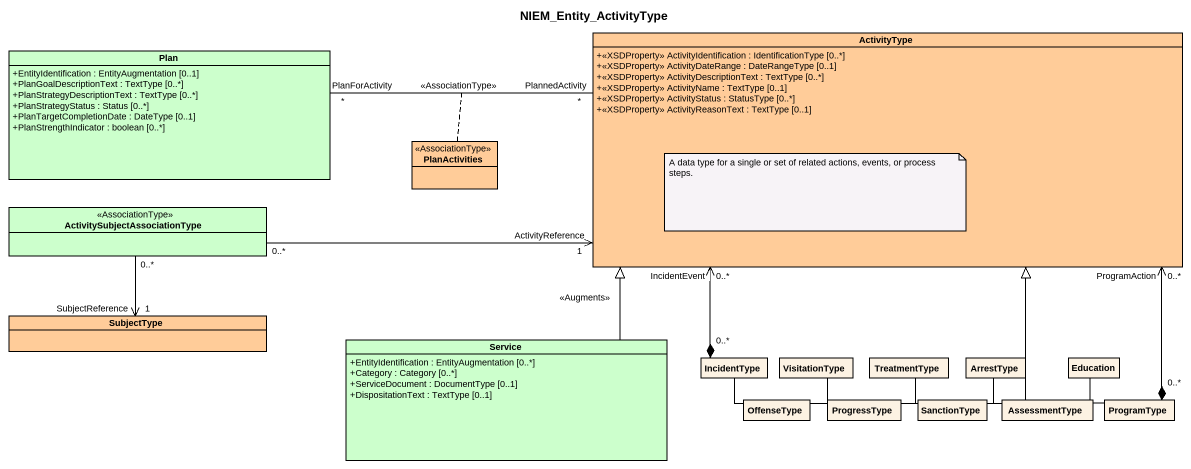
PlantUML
@startuml
title NIEM_Entity_ActivityType
hide circle
hide empty members
skinparam classAttributeIconSize 0
class ActivityType #FFCC99 {
  +<<XSDProperty>> ActivityIdentification : IdentificationType [0..*]
  +<<XSDProperty>> ActivityDateRange : DateRangeType [0..1]
  +<<XSDProperty>> ActivityDescriptionText : TextType [0..*]
  +<<XSDProperty>> ActivityName : TextType [0..1]
  +<<XSDProperty>> ActivityStatus : StatusType [0..*]
  +<<XSDProperty>> ActivityReasonText : TextType [0..1]
}
class Plan #CCFFCC {
  +EntityIdentification : EntityAugmentation [0..1]
  +PlanGoalDescriptionText : TextType [0..*]
  +PlanStrategyDescriptionText : TextType [0..*]
  +PlanStrategyStatus : Status [0..*]
  +PlanTargetCompletionDate : DateType [0..1]
  +PlanStrengthIndicator : boolean [0..*]
}
class PlanActivities <<AssociationType>> #FFCC99
class "ActivitySubjectAssociationType" as ActivitySubjectAssociationTy <<AssociationType>> #CCFFCC
class SubjectType #FFCC99
class Service #CCFFCC {
  +EntityIdentification : EntityAugmentation [0..*]
  +Category : Category [0..*]
  +ServiceDocument : DocumentType [0..1]
  +DispositationText : TextType [0..1]
}
class IncidentType
class VisitationType
class TreatmentType
class ArrestType
class Education
class OffenseType
class ProgressType
class SanctionType
class AssessmentType
class ProgramType
Plan "PlanForActivity\n*" -right- "PlannedActivity\n*" ActivityType : <<AssociationType>>
(Plan, ActivityType) .. PlanActivities
ActivitySubjectAssociationTy "0..*" -right-> "ActivityReference\n1" ActivityType
ActivitySubjectAssociationTy "0..*" --> "SubjectReference\n1" SubjectType
Service -up-|> ActivityType : <<Augments>>
IncidentType -up-|> ActivityType
IncidentType "0..*" *-up-> "IncidentEvent\n0..*" ActivityType
VisitationType -up-|> ActivityType
TreatmentType -up-|> ActivityType
ArrestType -up-|> ActivityType
Education -up-|> ActivityType
OffenseType -up-|> ActivityType
ProgressType -up-|> ActivityType
SanctionType -up-|> ActivityType
AssessmentType -up-|> ActivityType
ProgramType -up-|> ActivityType
ProgramType "0..*" *-up-> "ProgramAction\n0..*" ActivityType
note as N1
  A data type for a single or set of related actions, events, or process steps.
end note
@enduml
